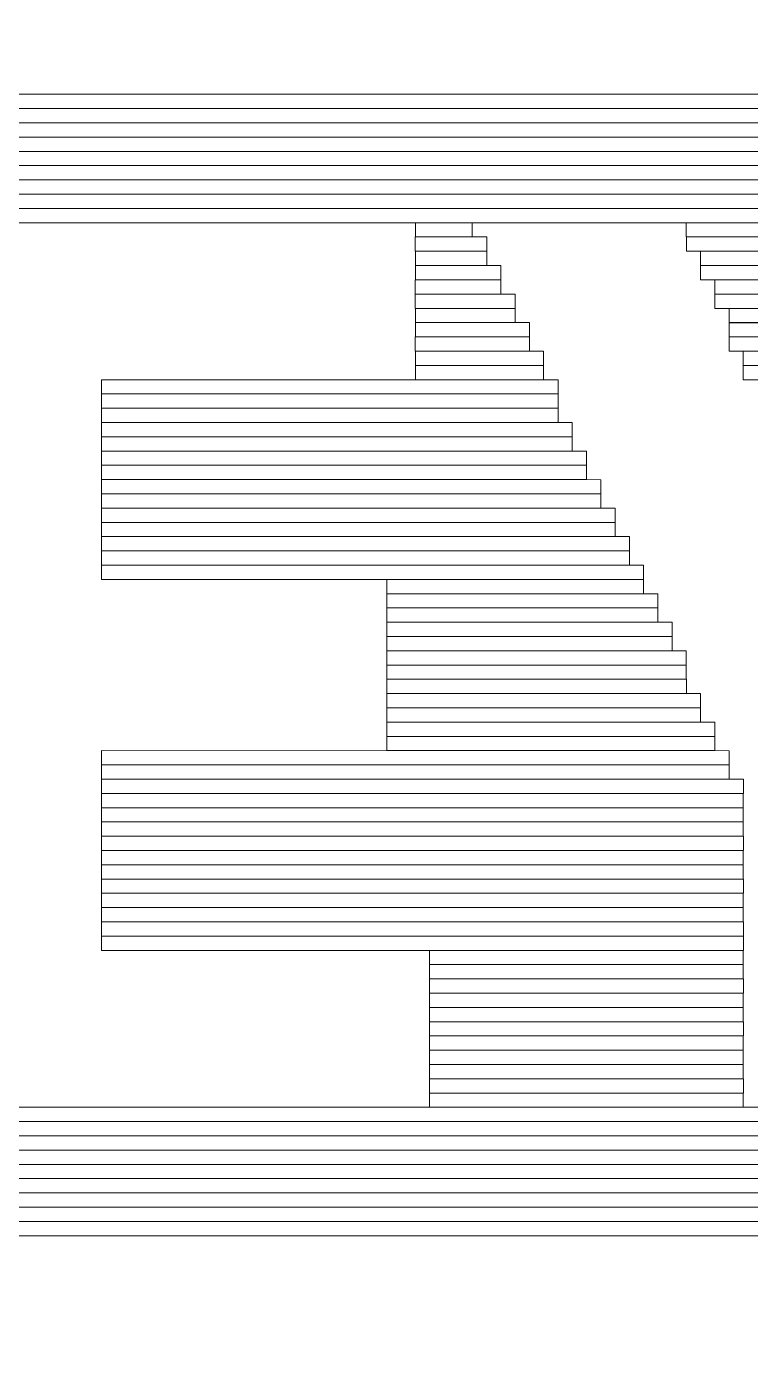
# Model space of a CAD drawing. Header units: millimetres. Extents: x -90 to 99, y -65 to 67.
# Drawn here: x 60.565 to 61.854, y 40.348 to 42.701 of the extents above; entities that cross this region are included whole.
import ezdxf

# ---------------------------------------------------------------- set-up
doc = ezdxf.new("R2010")
doc.units = ezdxf.units.MM
doc.header["$MEASUREMENT"] = 0
doc.layers.add('BG_OUTLINE', color=7, linetype='Continuous')
doc.layers.add('MA_PEN3', color=7, linetype='Continuous')

msp = doc.modelspace()

# ---------------------------------------------------------------- linework, layer by layer
at = {"layer": 'BG_OUTLINE', "color": 3, "lineweight": 9}
msp.add_open_spline([(-71.7269, -61.8795), (-71.7269, -61.8795), (-71.7343, 42.2681), (-71.7343, 42.2681), (-71.7343, 42.2681), (-71.7348, 43.0066), (-71.4419, 43.715), (-70.92, 44.2375), (-70.92, 44.2375), (-70.3982, 44.76), (-69.6866, 45.0538), (-68.9482, 45.0543), (-68.9482, 45.0543), (-68.9482, 45.0543), (75.2046, 45.0543), (75.2046, 45.0543), (75.2046, 45.0543), (76.8319, 45.0552), (78.1763, 43.7805), (78.2661, 42.1556), (78.2661, 42.1556), (78.2661, 42.1556), (78.2661, 31.2814), (78.2661, 31.2814), (78.2661, 31.2814), (78.2661, 31.2814), (72.2646, 31.2814), (72.2646, 31.2814), (72.2646, 31.2814), (72.2646, 31.2814), (72.2646, 26.9814), (72.2646, 26.9814), (72.2646, 26.9814), (72.2646, 26.9814), (78.2661, 26.9814), (78.2661, 26.9814), (78.2661, 26.9814), (78.2661, 26.9814), (78.2661, 18.6553), (78.2661, 18.6553), (78.2661, 18.6553), (78.2661, 18.6553), (72.2496, 18.6553), (72.2496, 18.6553), (72.2496, 18.6553), (72.2496, 18.6553), (72.2496, 14.3553), (72.2496, 14.3553), (72.2496, 14.3553), (72.2496, 14.3553), (78.2661, 14.3553), (78.2661, 14.3553), (78.2661, 14.3553), (78.2661, 14.3553), (78.2661, 9.255), (78.2661, 9.255), (78.2661, 9.255), (78.2661, 9.255), (72.2648, 9.255), (72.2648, 9.255), (72.2648, 9.255), (72.2648, 9.255), (72.2648, 4.955), (72.2648, 4.955), (72.2648, 4.955), (72.2648, 4.955), (78.2661, 4.955), (78.2661, 4.955), (78.2661, 4.955), (78.2661, 4.955), (78.2661, -3.3762), (78.2661, -3.3762), (78.2661, -3.3762), (78.2661, -3.3762), (72.2445, -3.3762), (72.2445, -3.3762), (72.2445, -3.3762), (72.2445, -3.3762), (72.2445, -7.6762), (72.2445, -7.6762), (72.2445, -7.6762), (72.2445, -7.6762), (78.2661, -7.6762), (78.2661, -7.6762), (78.2661, -7.6762), (78.2661, -7.6762), (78.2661, -12.7615), (78.2661, -12.7615), (78.2661, -12.7615), (78.2661, -12.7615), (72.2651, -12.7615), (72.2651, -12.7615), (72.2651, -12.7615), (72.2651, -12.7615), (72.2651, -17.0615), (72.2651, -17.0615), (72.2651, -17.0615), (72.2651, -17.0615), (78.2661, -17.0615), (78.2661, -17.0615), (78.2661, -17.0615), (78.2661, -17.0615), (78.2661, -25.4097), (78.2661, -25.4097), (78.2661, -25.4097), (78.2661, -25.4097), (72.2656, -25.4097), (72.2656, -25.4097), (72.2656, -25.4097), (72.2656, -25.4097), (72.2656, -29.7097), (72.2656, -29.7097), (72.2656, -29.7097), (72.2656, -29.7097), (78.2661, -29.7097), (78.2661, -29.7097), (78.2661, -29.7097), (78.2661, -29.7097), (78.2661, -34.793), (78.2661, -34.793), (78.2661, -34.793), (78.2661, -34.793), (72.2679, -34.793), (72.2679, -34.793), (72.2679, -34.793), (72.2679, -34.793), (72.2679, -39.0929), (72.2679, -39.0929), (72.2679, -39.0929), (72.2679, -39.0929), (78.2661, -39.0929), (78.2661, -39.0929), (78.2661, -39.0929), (78.2661, -39.0929), (78.2661, -47.4269), (78.2661, -47.4269), (78.2661, -47.4269), (78.2661, -47.4269), (72.2679, -47.4269), (72.2679, -47.4269), (72.2679, -47.4269), (72.2679, -47.4269), (72.2679, -51.7269), (72.2679, -51.7269), (72.2679, -51.7269), (72.2679, -51.7269), (78.2661, -51.7269), (78.2661, -51.7269), (78.2661, -51.7269), (78.2661, -51.7269), (78.2661, -51.8138), (78.2661, -51.8138), (78.2661, -51.8138), (78.2661, -51.8138), (78.2656, -61.8468), (78.2656, -61.8468), (78.2656, -61.8468), (78.2661, -62.6669), (77.9407, -63.4536), (77.3612, -64.0339), (77.3612, -64.0339), (76.7817, -64.6142), (75.9915, -64.9405), (75.1713, -64.941), (75.1713, -64.941), (75.1713, -64.941), (-68.6609, -64.9456), (-68.6609, -64.9456), (-68.6609, -64.9456), (-69.4735, -64.9461), (-70.2531, -64.6237), (-70.8281, -64.0495), (-70.8281, -64.0495), (-71.4031, -63.4752), (-71.7264, -62.6922), (-71.7269, -61.8795)], degree=3, knots=[0, 0, 0, 0, 0.022727, 0.022727, 0.022727, 0.022727, 0.045455, 0.045455, 0.045455, 0.045455, 0.068182, 0.068182, 0.068182, 0.068182, 0.090909, 0.090909, 0.090909, 0.090909, 0.113636, 0.113636, 0.113636, 0.113636, 0.136364, 0.136364, 0.136364, 0.136364, 0.159091, 0.159091, 0.159091, 0.159091, 0.181818, 0.181818, 0.181818, 0.181818, 0.204545, 0.204545, 0.204545, 0.204545, 0.227273, 0.227273, 0.227273, 0.227273, 0.25, 0.25, 0.25, 0.25, 0.272727, 0.272727, 0.272727, 0.272727, 0.295455, 0.295455, 0.295455, 0.295455, 0.318182, 0.318182, 0.318182, 0.318182, 0.340909, 0.340909, 0.340909, 0.340909, 0.363636, 0.363636, 0.363636, 0.363636, 0.386364, 0.386364, 0.386364, 0.386364, 0.409091, 0.409091, 0.409091, 0.409091, 0.431818, 0.431818, 0.431818, 0.431818, 0.454545, 0.454545, 0.454545, 0.454545, 0.477273, 0.477273, 0.477273, 0.477273, 0.5, 0.5, 0.5, 0.5, 0.522727, 0.522727, 0.522727, 0.522727, 0.545455, 0.545455, 0.545455, 0.545455, 0.568182, 0.568182, 0.568182, 0.568182, 0.590909, 0.590909, 0.590909, 0.590909, 0.613636, 0.613636, 0.613636, 0.613636, 0.636364, 0.636364, 0.636364, 0.636364, 0.659091, 0.659091, 0.659091, 0.659091, 0.681818, 0.681818, 0.681818, 0.681818, 0.704545, 0.704545, 0.704545, 0.704545, 0.727273, 0.727273, 0.727273, 0.727273, 0.75, 0.75, 0.75, 0.75, 0.772727, 0.772727, 0.772727, 0.772727, 0.795455, 0.795455, 0.795455, 0.795455, 0.818182, 0.818182, 0.818182, 0.818182, 0.840909, 0.840909, 0.840909, 0.840909, 0.863636, 0.863636, 0.863636, 0.863636, 0.886364, 0.886364, 0.886364, 0.886364, 0.909091, 0.909091, 0.909091, 0.909091, 0.931818, 0.931818, 0.931818, 0.931818, 0.954545, 0.954545, 0.954545, 0.954545, 0.977273, 0.977273, 0.977273, 0.977273, 1, 1, 1, 1], dxfattribs=at)
at = {"layer": 'MA_PEN3', "color": 5, "lineweight": 9}
for points in [[(58.6921, 42.5554), (58.6921, 42.5554), (58.6921, 42.5808), (58.6921, 42.5808), (58.6921, 42.5808), (58.6921, 42.5808), (64.1023, 42.5806), (64.1023, 42.5806), (64.1023, 42.5806), (64.1023, 42.5806), (64.1023, 42.5552), (64.1023, 42.5552), (64.1023, 42.5552), (64.1023, 42.5552), (58.6921, 42.5554), (58.6921, 42.5554)], [(58.6921, 42.5298), (58.6921, 42.5298), (58.6921, 42.5552), (58.6921, 42.5552), (58.6921, 42.5552), (58.6921, 42.5552), (64.1023, 42.5552), (64.1023, 42.5552), (64.1023, 42.5552), (64.1023, 42.5552), (64.1023, 42.5298), (64.1023, 42.5298), (64.1023, 42.5298), (64.1023, 42.5298), (58.6921, 42.5298), (58.6921, 42.5298)], [(58.6921, 42.5044), (58.6921, 42.5044), (58.6921, 42.5298), (58.6921, 42.5298), (58.6921, 42.5298), (58.6921, 42.5298), (64.1023, 42.53), (64.1023, 42.53), (64.1023, 42.53), (64.1023, 42.53), (64.1023, 42.5046), (64.1023, 42.5046), (64.1023, 42.5046), (64.1023, 42.5046), (58.6921, 42.5044), (58.6921, 42.5044)], [(58.6921, 42.4787), (58.6921, 42.4787), (58.6921, 42.5041), (58.6921, 42.5041), (58.6921, 42.5041), (58.6921, 42.5041), (64.1023, 42.5044), (64.1023, 42.5044), (64.1023, 42.5044), (64.1023, 42.5044), (64.1023, 42.479), (64.1023, 42.479), (64.1023, 42.479), (64.1023, 42.479), (58.6921, 42.4787), (58.6921, 42.4787)], [(58.6921, 42.4536), (58.6921, 42.4536), (58.6921, 42.479), (58.6921, 42.479), (58.6921, 42.479), (58.6921, 42.479), (64.1023, 42.479), (64.1023, 42.479), (64.1023, 42.479), (64.1023, 42.479), (64.1023, 42.4536), (64.1023, 42.4536), (64.1023, 42.4536), (64.1023, 42.4536), (58.6921, 42.4536), (58.6921, 42.4536)], [(58.6921, 42.4282), (58.6921, 42.4282), (58.6921, 42.4536), (58.6921, 42.4536), (58.6921, 42.4536), (58.6921, 42.4536), (64.102, 42.4536), (64.102, 42.4536), (64.102, 42.4536), (64.102, 42.4536), (64.102, 42.4282), (64.102, 42.4282), (64.102, 42.4282), (64.102, 42.4282), (58.6921, 42.4282), (58.6921, 42.4282)], [(58.6921, 42.4028), (58.6921, 42.4028), (58.6921, 42.4282), (58.6921, 42.4282), (58.6921, 42.4282), (58.6921, 42.4282), (64.1023, 42.4282), (64.1023, 42.4282), (64.1023, 42.4282), (64.1023, 42.4282), (64.1023, 42.4028), (64.1023, 42.4028), (64.1023, 42.4028), (64.1023, 42.4028), (58.6921, 42.4028), (58.6921, 42.4028)], [(58.6921, 42.3776), (58.6921, 42.3776), (58.6921, 42.403), (58.6921, 42.403), (58.6921, 42.403), (58.6921, 42.403), (64.1023, 42.4028), (64.1023, 42.4028), (64.1023, 42.4028), (64.1023, 42.4028), (64.1023, 42.3774), (64.1023, 42.3774), (64.1023, 42.3774), (64.1023, 42.3774), (58.6921, 42.3776), (58.6921, 42.3776)], [(58.6921, 42.352), (58.6921, 42.352), (58.6921, 42.3774), (58.6921, 42.3774), (58.6921, 42.3774), (58.6921, 42.3774), (63.2133, 42.3771), (63.2133, 42.3771), (63.2133, 42.3771), (63.2133, 42.3771), (63.2133, 42.3517), (63.2133, 42.3517), (63.2133, 42.3517), (63.2133, 42.3517), (58.6921, 42.352), (58.6921, 42.352)], [(61.2575, 42.3266), (61.2575, 42.3266), (61.2575, 42.352), (61.2575, 42.352), (61.2575, 42.352), (61.2575, 42.352), (61.3588, 42.352), (61.3588, 42.352), (61.3588, 42.352), (61.3588, 42.352), (61.3588, 42.3266), (61.3588, 42.3266), (61.3588, 42.3266), (61.3588, 42.3266), (61.2575, 42.3266), (61.2575, 42.3266)], [(61.7398, 42.3266), (61.7398, 42.3266), (61.7398, 42.352), (61.7398, 42.352), (61.7398, 42.352), (61.7398, 42.352), (62.324, 42.352), (62.324, 42.352), (62.324, 42.352), (62.324, 42.352), (62.324, 42.3266), (62.324, 42.3266), (62.324, 42.3266), (62.324, 42.3266), (61.7398, 42.3266), (61.7398, 42.3266)], [(61.2572, 42.3012), (61.2572, 42.3012), (61.2572, 42.3266), (61.2572, 42.3266), (61.2572, 42.3266), (61.2572, 42.3266), (61.3845, 42.3266), (61.3845, 42.3266), (61.3845, 42.3266), (61.3845, 42.3266), (61.3845, 42.3012), (61.3845, 42.3012), (61.3845, 42.3012), (61.3845, 42.3012), (61.2572, 42.3012), (61.2572, 42.3012)], [(61.7401, 42.3012), (61.7401, 42.3012), (61.7401, 42.3266), (61.7401, 42.3266), (61.7401, 42.3266), (61.7401, 42.3266), (62.324, 42.3266), (62.324, 42.3266), (62.324, 42.3266), (62.324, 42.3266), (62.324, 42.3012), (62.324, 42.3012), (62.324, 42.3012), (62.324, 42.3012), (61.7401, 42.3012), (61.7401, 42.3012)], [(61.2575, 42.2758), (61.2575, 42.2758), (61.2575, 42.3012), (61.2575, 42.3012), (61.2575, 42.3012), (61.2575, 42.3012), (61.3845, 42.3012), (61.3845, 42.3012), (61.3845, 42.3012), (61.3845, 42.3012), (61.3845, 42.2758), (61.3845, 42.2758), (61.3845, 42.2758), (61.3845, 42.2758), (61.2575, 42.2758), (61.2575, 42.2758)], [(61.7655, 42.2758), (61.7655, 42.2758), (61.7655, 42.3012), (61.7655, 42.3012), (61.7655, 42.3012), (61.7655, 42.3012), (62.2989, 42.3012), (62.2989, 42.3012), (62.2989, 42.3012), (62.2989, 42.3012), (62.2989, 42.2758), (62.2989, 42.2758), (62.2989, 42.2758), (62.2989, 42.2758), (61.7655, 42.2758), (61.7655, 42.2758)], [(61.2575, 42.2504), (61.2575, 42.2504), (61.2575, 42.2758), (61.2575, 42.2758), (61.2575, 42.2758), (61.2575, 42.2758), (61.4099, 42.2758), (61.4099, 42.2758), (61.4099, 42.2758), (61.4099, 42.2758), (61.4099, 42.2504), (61.4099, 42.2504), (61.4099, 42.2504), (61.4099, 42.2504), (61.2575, 42.2504), (61.2575, 42.2504)], [(61.7655, 42.2504), (61.7655, 42.2504), (61.7655, 42.2758), (61.7655, 42.2758), (61.7655, 42.2758), (61.7655, 42.2758), (62.2989, 42.2758), (62.2989, 42.2758), (62.2989, 42.2758), (62.2989, 42.2758), (62.2989, 42.2504), (62.2989, 42.2504), (62.2989, 42.2504), (62.2989, 42.2504), (61.7655, 42.2504), (61.7655, 42.2504)], [(61.2572, 42.225), (61.2572, 42.225), (61.2572, 42.2504), (61.2572, 42.2504), (61.2572, 42.2504), (61.2572, 42.2504), (61.4099, 42.2504), (61.4099, 42.2504), (61.4099, 42.2504), (61.4099, 42.2504), (61.4099, 42.225), (61.4099, 42.225), (61.4099, 42.225), (61.4099, 42.225), (61.2572, 42.225), (61.2572, 42.225)], [(61.7906, 42.225), (61.7906, 42.225), (61.7906, 42.2504), (61.7906, 42.2504), (61.7906, 42.2504), (61.7906, 42.2504), (62.2735, 42.2504), (62.2735, 42.2504), (62.2735, 42.2504), (62.2735, 42.2504), (62.2735, 42.225), (62.2735, 42.225), (62.2735, 42.225), (62.2735, 42.225), (61.7906, 42.225), (61.7906, 42.225)], [(61.2572, 42.1996), (61.2572, 42.1996), (61.2572, 42.225), (61.2572, 42.225), (61.2572, 42.225), (61.2572, 42.225), (61.435, 42.225), (61.435, 42.225), (61.435, 42.225), (61.435, 42.225), (61.435, 42.1996), (61.435, 42.1996), (61.435, 42.1996), (61.435, 42.1996), (61.2572, 42.1996), (61.2572, 42.1996)], [(61.7906, 42.1996), (61.7906, 42.1996), (61.7906, 42.225), (61.7906, 42.225), (61.7906, 42.225), (61.7906, 42.225), (62.2735, 42.225), (62.2735, 42.225), (62.2735, 42.225), (62.2735, 42.225), (62.2735, 42.1996), (62.2735, 42.1996), (62.2735, 42.1996), (62.2735, 42.1996), (61.7906, 42.1996), (61.7906, 42.1996)], [(61.2575, 42.1742), (61.2575, 42.1742), (61.2575, 42.1996), (61.2575, 42.1996), (61.2575, 42.1996), (61.2575, 42.1996), (61.4353, 42.1996), (61.4353, 42.1996), (61.4353, 42.1996), (61.4353, 42.1996), (61.4353, 42.1742), (61.4353, 42.1742), (61.4353, 42.1742), (61.4353, 42.1742), (61.2575, 42.1742), (61.2575, 42.1742)], [(61.8163, 42.1739), (61.8163, 42.1739), (61.8163, 42.1993), (61.8163, 42.1993), (61.8163, 42.1993), (61.8163, 42.1993), (62.2481, 42.1993), (62.2481, 42.1993), (62.2481, 42.1993), (62.2481, 42.1993), (62.2481, 42.1739), (62.2481, 42.1739), (62.2481, 42.1739), (62.2481, 42.1739), (61.8163, 42.1739), (61.8163, 42.1739)], [(61.2575, 42.1488), (61.2575, 42.1488), (61.2575, 42.1742), (61.2575, 42.1742), (61.2575, 42.1742), (61.2575, 42.1742), (61.4607, 42.1742), (61.4607, 42.1742), (61.4607, 42.1742), (61.4607, 42.1742), (61.4607, 42.1488), (61.4607, 42.1488), (61.4607, 42.1488), (61.4607, 42.1488), (61.2575, 42.1488), (61.2575, 42.1488)], [(61.8163, 42.1488), (61.8163, 42.1488), (61.8163, 42.1742), (61.8163, 42.1742), (61.8163, 42.1742), (61.8163, 42.1742), (62.2481, 42.1742), (62.2481, 42.1742), (62.2481, 42.1742), (62.2481, 42.1742), (62.2481, 42.1488), (62.2481, 42.1488), (62.2481, 42.1488), (62.2481, 42.1488), (61.8163, 42.1488), (61.8163, 42.1488)], [(61.2572, 42.1234), (61.2572, 42.1234), (61.2572, 42.1488), (61.2572, 42.1488), (61.2572, 42.1488), (61.2572, 42.1488), (61.4607, 42.1488), (61.4607, 42.1488), (61.4607, 42.1488), (61.4607, 42.1488), (61.4607, 42.1234), (61.4607, 42.1234), (61.4607, 42.1234), (61.4607, 42.1234), (61.2572, 42.1234), (61.2572, 42.1234)], [(61.8163, 42.1234), (61.8163, 42.1234), (61.8163, 42.1488), (61.8163, 42.1488), (61.8163, 42.1488), (61.8163, 42.1488), (62.2481, 42.1488), (62.2481, 42.1488), (62.2481, 42.1488), (62.2481, 42.1488), (62.2481, 42.1234), (62.2481, 42.1234), (62.2481, 42.1234), (62.2481, 42.1234), (61.8163, 42.1234), (61.8163, 42.1234)], [(61.2575, 42.098), (61.2575, 42.098), (61.2575, 42.1234), (61.2575, 42.1234), (61.2575, 42.1234), (61.2575, 42.1234), (61.4858, 42.1234), (61.4858, 42.1234), (61.4858, 42.1234), (61.4858, 42.1234), (61.4858, 42.098), (61.4858, 42.098), (61.4858, 42.098), (61.4858, 42.098), (61.2575, 42.098), (61.2575, 42.098)], [(61.8414, 42.098), (61.8414, 42.098), (61.8414, 42.1234), (61.8414, 42.1234), (61.8414, 42.1234), (61.8414, 42.1234), (62.2227, 42.1234), (62.2227, 42.1234), (62.2227, 42.1234), (62.2227, 42.1234), (62.2227, 42.098), (62.2227, 42.098), (62.2227, 42.098), (62.2227, 42.098), (61.8414, 42.098), (61.8414, 42.098)], [(61.2575, 42.0726), (61.2575, 42.0726), (61.2575, 42.098), (61.2575, 42.098), (61.2575, 42.098), (61.2575, 42.098), (61.4858, 42.098), (61.4858, 42.098), (61.4858, 42.098), (61.4858, 42.098), (61.4858, 42.0726), (61.4858, 42.0726), (61.4858, 42.0726), (61.4858, 42.0726), (61.2575, 42.0726), (61.2575, 42.0726)], [(61.8414, 42.0726), (61.8414, 42.0726), (61.8414, 42.098), (61.8414, 42.098), (61.8414, 42.098), (61.8414, 42.098), (62.2227, 42.098), (62.2227, 42.098), (62.2227, 42.098), (62.2227, 42.098), (62.2227, 42.0726), (62.2227, 42.0726), (62.2227, 42.0726), (62.2227, 42.0726), (61.8414, 42.0726), (61.8414, 42.0726)], [(60.6987, 42.0472), (60.6987, 42.0472), (60.6987, 42.0726), (60.6987, 42.0726), (60.6987, 42.0726), (60.6987, 42.0726), (61.5115, 42.0726), (61.5115, 42.0726), (61.5115, 42.0726), (61.5115, 42.0726), (61.5115, 42.0472), (61.5115, 42.0472), (61.5115, 42.0472), (61.5115, 42.0472), (60.6987, 42.0472), (60.6987, 42.0472)], [(60.6987, 42.0218), (60.6987, 42.0218), (60.6987, 42.0472), (60.6987, 42.0472), (60.6987, 42.0472), (60.6987, 42.0472), (61.5115, 42.0474), (61.5115, 42.0474), (61.5115, 42.0474), (61.5115, 42.0474), (61.5115, 42.022), (61.5115, 42.022), (61.5115, 42.022), (61.5115, 42.022), (60.6987, 42.0218), (60.6987, 42.0218)], [(60.6984, 41.9964), (60.6984, 41.9964), (60.6984, 42.0218), (60.6984, 42.0218), (60.6984, 42.0218), (60.6984, 42.0218), (61.5115, 42.0218), (61.5115, 42.0218), (61.5115, 42.0218), (61.5115, 42.0218), (61.5115, 41.9964), (61.5115, 41.9964), (61.5115, 41.9964), (61.5115, 41.9964), (60.6984, 41.9964), (60.6984, 41.9964)], [(60.6984, 41.971), (60.6984, 41.971), (60.6984, 41.9964), (60.6984, 41.9964), (60.6984, 41.9964), (60.6984, 41.9964), (61.5366, 41.9964), (61.5366, 41.9964), (61.5366, 41.9964), (61.5366, 41.9964), (61.5366, 41.971), (61.5366, 41.971), (61.5366, 41.971), (61.5366, 41.971), (60.6984, 41.971), (60.6984, 41.971)], [(60.6987, 41.9456), (60.6987, 41.9456), (60.6987, 41.971), (60.6987, 41.971), (60.6987, 41.971), (60.6987, 41.971), (61.5366, 41.971), (61.5366, 41.971), (61.5366, 41.971), (61.5366, 41.971), (61.5366, 41.9456), (61.5366, 41.9456), (61.5366, 41.9456), (61.5366, 41.9456), (60.6987, 41.9456), (60.6987, 41.9456)], [(60.6984, 41.9202), (60.6984, 41.9202), (60.6984, 41.9456), (60.6984, 41.9456), (60.6984, 41.9456), (60.6984, 41.9456), (61.5623, 41.9456), (61.5623, 41.9456), (61.5623, 41.9456), (61.5623, 41.9456), (61.5623, 41.9202), (61.5623, 41.9202), (61.5623, 41.9202), (61.5623, 41.9202), (60.6984, 41.9202), (60.6984, 41.9202)], [(60.6984, 41.8948), (60.6984, 41.8948), (60.6984, 41.9202), (60.6984, 41.9202), (60.6984, 41.9202), (60.6984, 41.9202), (61.562, 41.9202), (61.562, 41.9202), (61.562, 41.9202), (61.562, 41.9202), (61.562, 41.8948), (61.562, 41.8948), (61.562, 41.8948), (61.562, 41.8948), (60.6984, 41.8948), (60.6984, 41.8948)], [(60.6987, 41.8694), (60.6987, 41.8694), (60.6987, 41.8948), (60.6987, 41.8948), (60.6987, 41.8948), (60.6987, 41.8948), (61.5877, 41.8945), (61.5877, 41.8945), (61.5877, 41.8945), (61.5877, 41.8945), (61.5877, 41.8691), (61.5877, 41.8691), (61.5877, 41.8691), (61.5877, 41.8691), (60.6987, 41.8694), (60.6987, 41.8694)], [(60.6987, 41.844), (60.6987, 41.844), (60.6987, 41.8694), (60.6987, 41.8694), (60.6987, 41.8694), (60.6987, 41.8694), (61.5877, 41.8694), (61.5877, 41.8694), (61.5877, 41.8694), (61.5877, 41.8694), (61.5877, 41.844), (61.5877, 41.844), (61.5877, 41.844), (61.5877, 41.844), (60.6987, 41.844), (60.6987, 41.844)], [(60.6984, 41.8186), (60.6984, 41.8186), (60.6984, 41.844), (60.6984, 41.844), (60.6984, 41.844), (60.6984, 41.844), (61.6131, 41.844), (61.6131, 41.844), (61.6131, 41.844), (61.6131, 41.844), (61.6131, 41.8186), (61.6131, 41.8186), (61.6131, 41.8186), (61.6131, 41.8186), (60.6984, 41.8186), (60.6984, 41.8186)], [(60.6984, 41.7932), (60.6984, 41.7932), (60.6984, 41.8186), (60.6984, 41.8186), (60.6984, 41.8186), (60.6984, 41.8186), (61.6131, 41.8186), (61.6131, 41.8186), (61.6131, 41.8186), (61.6131, 41.8186), (61.6131, 41.7932), (61.6131, 41.7932), (61.6131, 41.7932), (61.6131, 41.7932), (60.6984, 41.7932), (60.6984, 41.7932)], [(60.6987, 41.7678), (60.6987, 41.7678), (60.6987, 41.7932), (60.6987, 41.7932), (60.6987, 41.7932), (60.6987, 41.7932), (61.6385, 41.7932), (61.6385, 41.7932), (61.6385, 41.7932), (61.6385, 41.7932), (61.6385, 41.7678), (61.6385, 41.7678), (61.6385, 41.7678), (61.6385, 41.7678), (60.6987, 41.7678), (60.6987, 41.7678)], [(60.6984, 41.7424), (60.6984, 41.7424), (60.6984, 41.7678), (60.6984, 41.7678), (60.6984, 41.7678), (60.6984, 41.7678), (61.6385, 41.7678), (61.6385, 41.7678), (61.6385, 41.7678), (61.6385, 41.7678), (61.6385, 41.7424), (61.6385, 41.7424), (61.6385, 41.7424), (61.6385, 41.7424), (60.6984, 41.7424), (60.6984, 41.7424)], [(60.6984, 41.717), (60.6984, 41.717), (60.6984, 41.7424), (60.6984, 41.7424), (60.6984, 41.7424), (60.6984, 41.7424), (61.6636, 41.7424), (61.6636, 41.7424), (61.6636, 41.7424), (61.6636, 41.7424), (61.6636, 41.717), (61.6636, 41.717), (61.6636, 41.717), (61.6636, 41.717), (60.6984, 41.717), (60.6984, 41.717)], [(61.2067, 41.6916), (61.2067, 41.6916), (61.2067, 41.717), (61.2067, 41.717), (61.2067, 41.717), (61.2067, 41.717), (61.6639, 41.717), (61.6639, 41.717), (61.6639, 41.717), (61.6639, 41.717), (61.6639, 41.6916), (61.6639, 41.6916), (61.6639, 41.6916), (61.6639, 41.6916), (61.2067, 41.6916), (61.2067, 41.6916)], [(61.2067, 41.6662), (61.2067, 41.6662), (61.2067, 41.6916), (61.2067, 41.6916), (61.2067, 41.6916), (61.2067, 41.6916), (61.6893, 41.6916), (61.6893, 41.6916), (61.6893, 41.6916), (61.6893, 41.6916), (61.6893, 41.6662), (61.6893, 41.6662), (61.6893, 41.6662), (61.6893, 41.6662), (61.2067, 41.6662), (61.2067, 41.6662)], [(61.2064, 41.6408), (61.2064, 41.6408), (61.2064, 41.6662), (61.2064, 41.6662), (61.2064, 41.6662), (61.2064, 41.6662), (61.6893, 41.6662), (61.6893, 41.6662), (61.6893, 41.6662), (61.6893, 41.6662), (61.6893, 41.6408), (61.6893, 41.6408), (61.6893, 41.6408), (61.6893, 41.6408), (61.2064, 41.6408), (61.2064, 41.6408)], [(61.2067, 41.6154), (61.2067, 41.6154), (61.2067, 41.6408), (61.2067, 41.6408), (61.2067, 41.6408), (61.2067, 41.6408), (61.7147, 41.6408), (61.7147, 41.6408), (61.7147, 41.6408), (61.7147, 41.6408), (61.7147, 41.6154), (61.7147, 41.6154), (61.7147, 41.6154), (61.7147, 41.6154), (61.2067, 41.6154), (61.2067, 41.6154)], [(61.2067, 41.59), (61.2067, 41.59), (61.2067, 41.6154), (61.2067, 41.6154), (61.2067, 41.6154), (61.2067, 41.6154), (61.7147, 41.6154), (61.7147, 41.6154), (61.7147, 41.6154), (61.7147, 41.6154), (61.7147, 41.59), (61.7147, 41.59), (61.7147, 41.59), (61.7147, 41.59), (61.2067, 41.59), (61.2067, 41.59)], [(61.2067, 41.5646), (61.2067, 41.5646), (61.2067, 41.59), (61.2067, 41.59), (61.2067, 41.59), (61.2067, 41.59), (61.7398, 41.59), (61.7398, 41.59), (61.7398, 41.59), (61.7398, 41.59), (61.7398, 41.5646), (61.7398, 41.5646), (61.7398, 41.5646), (61.7398, 41.5646), (61.2067, 41.5646), (61.2067, 41.5646)], [(61.2067, 41.5394), (61.2067, 41.5394), (61.2067, 41.5648), (61.2067, 41.5648), (61.2067, 41.5648), (61.2067, 41.5648), (61.7398, 41.5646), (61.7398, 41.5646), (61.7398, 41.5646), (61.7398, 41.5646), (61.7398, 41.5392), (61.7398, 41.5392), (61.7398, 41.5392), (61.7398, 41.5392), (61.2067, 41.5394), (61.2067, 41.5394)], [(61.2067, 41.5138), (61.2067, 41.5138), (61.2067, 41.5392), (61.2067, 41.5392), (61.2067, 41.5392), (61.2067, 41.5392), (61.7401, 41.5392), (61.7401, 41.5392), (61.7401, 41.5392), (61.7401, 41.5392), (61.7401, 41.5138), (61.7401, 41.5138), (61.7401, 41.5138), (61.7401, 41.5138), (61.2067, 41.5138), (61.2067, 41.5138)], [(61.2067, 41.4884), (61.2067, 41.4884), (61.2067, 41.5138), (61.2067, 41.5138), (61.2067, 41.5138), (61.2067, 41.5138), (61.7655, 41.5138), (61.7655, 41.5138), (61.7655, 41.5138), (61.7655, 41.5138), (61.7655, 41.4884), (61.7655, 41.4884), (61.7655, 41.4884), (61.7655, 41.4884), (61.2067, 41.4884), (61.2067, 41.4884)], [(61.2064, 41.463), (61.2064, 41.463), (61.2064, 41.4884), (61.2064, 41.4884), (61.2064, 41.4884), (61.2064, 41.4884), (61.7655, 41.4884), (61.7655, 41.4884), (61.7655, 41.4884), (61.7655, 41.4884), (61.7655, 41.463), (61.7655, 41.463), (61.7655, 41.463), (61.7655, 41.463), (61.2064, 41.463), (61.2064, 41.463)], [(61.2067, 41.4376), (61.2067, 41.4376), (61.2067, 41.463), (61.2067, 41.463), (61.2067, 41.463), (61.2067, 41.463), (61.7906, 41.463), (61.7906, 41.463), (61.7906, 41.463), (61.7906, 41.463), (61.7906, 41.4376), (61.7906, 41.4376), (61.7906, 41.4376), (61.7906, 41.4376), (61.2067, 41.4376), (61.2067, 41.4376)], [(61.2067, 41.4122), (61.2067, 41.4122), (61.2067, 41.4376), (61.2067, 41.4376), (61.2067, 41.4376), (61.2067, 41.4376), (61.7906, 41.4376), (61.7906, 41.4376), (61.7906, 41.4376), (61.7906, 41.4376), (61.7906, 41.4122), (61.7906, 41.4122), (61.7906, 41.4122), (61.7906, 41.4122), (61.2067, 41.4122), (61.2067, 41.4122)], [(60.6984, 41.3868), (60.6984, 41.3868), (60.6984, 41.4122), (60.6984, 41.4122), (60.6984, 41.4122), (60.6984, 41.4122), (61.8163, 41.4119), (61.8163, 41.4119), (61.8163, 41.4119), (61.8163, 41.4119), (61.8163, 41.3865), (61.8163, 41.3865), (61.8163, 41.3865), (61.8163, 41.3865), (60.6984, 41.3868), (60.6984, 41.3868)], [(60.6984, 41.3614), (60.6984, 41.3614), (60.6984, 41.3868), (60.6984, 41.3868), (60.6984, 41.3868), (60.6984, 41.3868), (61.8163, 41.387), (61.8163, 41.387), (61.8163, 41.387), (61.8163, 41.387), (61.8163, 41.3616), (61.8163, 41.3616), (61.8163, 41.3616), (61.8163, 41.3616), (60.6984, 41.3614), (60.6984, 41.3614)], [(60.6987, 41.336), (60.6987, 41.336), (60.6987, 41.3614), (60.6987, 41.3614), (60.6987, 41.3614), (60.6987, 41.3614), (61.8417, 41.3614), (61.8417, 41.3614), (61.8417, 41.3614), (61.8417, 41.3614), (61.8417, 41.336), (61.8417, 41.336), (61.8417, 41.336), (61.8417, 41.336), (60.6987, 41.336), (60.6987, 41.336)], [(60.6984, 41.3106), (60.6984, 41.3106), (60.6984, 41.336), (60.6984, 41.336), (60.6984, 41.336), (60.6984, 41.336), (61.8414, 41.336), (61.8414, 41.336), (61.8414, 41.336), (61.8414, 41.336), (61.8414, 41.3106), (61.8414, 41.3106), (61.8414, 41.3106), (61.8414, 41.3106), (60.6984, 41.3106), (60.6984, 41.3106)], [(60.6984, 41.2852), (60.6984, 41.2852), (60.6984, 41.3106), (60.6984, 41.3106), (60.6984, 41.3106), (60.6984, 41.3106), (61.8414, 41.3106), (61.8414, 41.3106), (61.8414, 41.3106), (61.8414, 41.3106), (61.8414, 41.2852), (61.8414, 41.2852), (61.8414, 41.2852), (61.8414, 41.2852), (60.6984, 41.2852), (60.6984, 41.2852)], [(60.6987, 41.2598), (60.6987, 41.2598), (60.6987, 41.2852), (60.6987, 41.2852), (60.6987, 41.2852), (60.6987, 41.2852), (61.8414, 41.2852), (61.8414, 41.2852), (61.8414, 41.2852), (61.8414, 41.2852), (61.8414, 41.2598), (61.8414, 41.2598), (61.8414, 41.2598), (61.8414, 41.2598), (60.6987, 41.2598), (60.6987, 41.2598)], [(60.6987, 41.2344), (60.6987, 41.2344), (60.6987, 41.2598), (60.6987, 41.2598), (60.6987, 41.2598), (60.6987, 41.2598), (61.8417, 41.2598), (61.8417, 41.2598), (61.8417, 41.2598), (61.8417, 41.2598), (61.8417, 41.2344), (61.8417, 41.2344), (61.8417, 41.2344), (61.8417, 41.2344), (60.6987, 41.2344), (60.6987, 41.2344)], [(60.6984, 41.209), (60.6984, 41.209), (60.6984, 41.2344), (60.6984, 41.2344), (60.6984, 41.2344), (60.6984, 41.2344), (61.8414, 41.2344), (61.8414, 41.2344), (61.8414, 41.2344), (61.8414, 41.2344), (61.8414, 41.209), (61.8414, 41.209), (61.8414, 41.209), (61.8414, 41.209), (60.6984, 41.209), (60.6984, 41.209)], [(60.6984, 41.1836), (60.6984, 41.1836), (60.6984, 41.209), (60.6984, 41.209), (60.6984, 41.209), (60.6984, 41.209), (61.8414, 41.209), (61.8414, 41.209), (61.8414, 41.209), (61.8414, 41.209), (61.8414, 41.1836), (61.8414, 41.1836), (61.8414, 41.1836), (61.8414, 41.1836), (60.6984, 41.1836), (60.6984, 41.1836)], [(60.6987, 41.1582), (60.6987, 41.1582), (60.6987, 41.1836), (60.6987, 41.1836), (60.6987, 41.1836), (60.6987, 41.1836), (61.8417, 41.1836), (61.8417, 41.1836), (61.8417, 41.1836), (61.8417, 41.1836), (61.8417, 41.1582), (61.8417, 41.1582), (61.8417, 41.1582), (61.8417, 41.1582), (60.6987, 41.1582), (60.6987, 41.1582)], [(60.6984, 41.1328), (60.6984, 41.1328), (60.6984, 41.1582), (60.6984, 41.1582), (60.6984, 41.1582), (60.6984, 41.1582), (61.8414, 41.1582), (61.8414, 41.1582), (61.8414, 41.1582), (61.8414, 41.1582), (61.8414, 41.1328), (61.8414, 41.1328), (61.8414, 41.1328), (61.8414, 41.1328), (60.6984, 41.1328), (60.6984, 41.1328)], [(60.6984, 41.1074), (60.6984, 41.1074), (60.6984, 41.1328), (60.6984, 41.1328), (60.6984, 41.1328), (60.6984, 41.1328), (61.8414, 41.1328), (61.8414, 41.1328), (61.8414, 41.1328), (61.8414, 41.1328), (61.8414, 41.1074), (61.8414, 41.1074), (61.8414, 41.1074), (61.8414, 41.1074), (60.6984, 41.1074), (60.6984, 41.1074)], [(60.6987, 41.082), (60.6987, 41.082), (60.6987, 41.1074), (60.6987, 41.1074), (60.6987, 41.1074), (60.6987, 41.1074), (61.8417, 41.1074), (61.8417, 41.1074), (61.8417, 41.1074), (61.8417, 41.1074), (61.8417, 41.082), (61.8417, 41.082), (61.8417, 41.082), (61.8417, 41.082), (60.6987, 41.082), (60.6987, 41.082)], [(60.6987, 41.0566), (60.6987, 41.0566), (60.6987, 41.082), (60.6987, 41.082), (60.6987, 41.082), (60.6987, 41.082), (61.8417, 41.082), (61.8417, 41.082), (61.8417, 41.082), (61.8417, 41.082), (61.8417, 41.0566), (61.8417, 41.0566), (61.8417, 41.0566), (61.8417, 41.0566), (60.6987, 41.0566), (60.6987, 41.0566)], [(61.2829, 41.0309), (61.2829, 41.0309), (61.2829, 41.0563), (61.2829, 41.0563), (61.2829, 41.0563), (61.2829, 41.0563), (61.8414, 41.0566), (61.8414, 41.0566), (61.8414, 41.0566), (61.8414, 41.0566), (61.8414, 41.0312), (61.8414, 41.0312), (61.8414, 41.0312), (61.8414, 41.0312), (61.2829, 41.0309), (61.2829, 41.0309)], [(61.2829, 41.0058), (61.2829, 41.0058), (61.2829, 41.0312), (61.2829, 41.0312), (61.2829, 41.0312), (61.2829, 41.0312), (61.8414, 41.0312), (61.8414, 41.0312), (61.8414, 41.0312), (61.8414, 41.0312), (61.8414, 41.0058), (61.8414, 41.0058), (61.8414, 41.0058), (61.8414, 41.0058), (61.2829, 41.0058), (61.2829, 41.0058)], [(61.2829, 40.9804), (61.2829, 40.9804), (61.2829, 41.0058), (61.2829, 41.0058), (61.2829, 41.0058), (61.2829, 41.0058), (61.8417, 41.0058), (61.8417, 41.0058), (61.8417, 41.0058), (61.8417, 41.0058), (61.8417, 40.9804), (61.8417, 40.9804), (61.8417, 40.9804), (61.8417, 40.9804), (61.2829, 40.9804), (61.2829, 40.9804)], [(61.2829, 40.955), (61.2829, 40.955), (61.2829, 40.9804), (61.2829, 40.9804), (61.2829, 40.9804), (61.2829, 40.9804), (61.8414, 40.9804), (61.8414, 40.9804), (61.8414, 40.9804), (61.8414, 40.9804), (61.8414, 40.955), (61.8414, 40.955), (61.8414, 40.955), (61.8414, 40.955), (61.2829, 40.955), (61.2829, 40.955)], [(61.2829, 40.9298), (61.2829, 40.9298), (61.2829, 40.9552), (61.2829, 40.9552), (61.2829, 40.9552), (61.2829, 40.9552), (61.8414, 40.955), (61.8414, 40.955), (61.8414, 40.955), (61.8414, 40.955), (61.8414, 40.9296), (61.8414, 40.9296), (61.8414, 40.9296), (61.8414, 40.9296), (61.2829, 40.9298), (61.2829, 40.9298)], [(61.2829, 40.9042), (61.2829, 40.9042), (61.2829, 40.9296), (61.2829, 40.9296), (61.2829, 40.9296), (61.2829, 40.9296), (61.8417, 40.9296), (61.8417, 40.9296), (61.8417, 40.9296), (61.8417, 40.9296), (61.8417, 40.9042), (61.8417, 40.9042), (61.8417, 40.9042), (61.8417, 40.9042), (61.2829, 40.9042), (61.2829, 40.9042)], [(61.2829, 40.8788), (61.2829, 40.8788), (61.2829, 40.9042), (61.2829, 40.9042), (61.2829, 40.9042), (61.2829, 40.9042), (61.8414, 40.9044), (61.8414, 40.9044), (61.8414, 40.9044), (61.8414, 40.9044), (61.8414, 40.879), (61.8414, 40.879), (61.8414, 40.879), (61.8414, 40.879), (61.2829, 40.8788), (61.2829, 40.8788)], [(61.2829, 40.8531), (61.2829, 40.8531), (61.2829, 40.8785), (61.2829, 40.8785), (61.2829, 40.8785), (61.2829, 40.8785), (61.8414, 40.8788), (61.8414, 40.8788), (61.8414, 40.8788), (61.8414, 40.8788), (61.8414, 40.8534), (61.8414, 40.8534), (61.8414, 40.8534), (61.8414, 40.8534), (61.2829, 40.8531), (61.2829, 40.8531)], [(61.2829, 40.828), (61.2829, 40.828), (61.2829, 40.8534), (61.2829, 40.8534), (61.2829, 40.8534), (61.2829, 40.8534), (61.8414, 40.8534), (61.8414, 40.8534), (61.8414, 40.8534), (61.8414, 40.8534), (61.8414, 40.828), (61.8414, 40.828), (61.8414, 40.828), (61.8414, 40.828), (61.2829, 40.828), (61.2829, 40.828)], [(61.2829, 40.8026), (61.2829, 40.8026), (61.2829, 40.828), (61.2829, 40.828), (61.2829, 40.828), (61.2829, 40.828), (61.8417, 40.828), (61.8417, 40.828), (61.8417, 40.828), (61.8417, 40.828), (61.8417, 40.8026), (61.8417, 40.8026), (61.8417, 40.8026), (61.8417, 40.8026), (61.2829, 40.8026), (61.2829, 40.8026)], [(61.2829, 40.7772), (61.2829, 40.7772), (61.2829, 40.8026), (61.2829, 40.8026), (61.2829, 40.8026), (61.2829, 40.8026), (61.8414, 40.8026), (61.8414, 40.8026), (61.8414, 40.8026), (61.8414, 40.8026), (61.8414, 40.7772), (61.8414, 40.7772), (61.8414, 40.7772), (61.8414, 40.7772), (61.2829, 40.7772), (61.2829, 40.7772)], [(58.6921, 40.7518), (58.6921, 40.7518), (58.6921, 40.7772), (58.6921, 40.7772), (58.6921, 40.7772), (58.6921, 40.7772), (64.1023, 40.7774), (64.1023, 40.7774), (64.1023, 40.7774), (64.1023, 40.7774), (64.1023, 40.752), (64.1023, 40.752), (64.1023, 40.752), (64.1023, 40.752), (58.6921, 40.7518), (58.6921, 40.7518)], [(58.6921, 40.7261), (58.6921, 40.7261), (58.6921, 40.7515), (58.6921, 40.7515), (58.6921, 40.7515), (58.6921, 40.7515), (64.1023, 40.7518), (64.1023, 40.7518), (64.1023, 40.7518), (64.1023, 40.7518), (64.1023, 40.7264), (64.1023, 40.7264), (64.1023, 40.7264), (64.1023, 40.7264), (58.6921, 40.7261), (58.6921, 40.7261)], [(58.6921, 40.701), (58.6921, 40.701), (58.6921, 40.7264), (58.6921, 40.7264), (58.6921, 40.7264), (58.6921, 40.7264), (64.1023, 40.7264), (64.1023, 40.7264), (64.1023, 40.7264), (64.1023, 40.7264), (64.1023, 40.701), (64.1023, 40.701), (64.1023, 40.701), (64.1023, 40.701), (58.6921, 40.701), (58.6921, 40.701)], [(58.6921, 40.6756), (58.6921, 40.6756), (58.6921, 40.701), (58.6921, 40.701), (58.6921, 40.701), (58.6921, 40.701), (64.102, 40.701), (64.102, 40.701), (64.102, 40.701), (64.102, 40.701), (64.102, 40.6756), (64.102, 40.6756), (64.102, 40.6756), (64.102, 40.6756), (58.6921, 40.6756), (58.6921, 40.6756)], [(58.6921, 40.6502), (58.6921, 40.6502), (58.6921, 40.6756), (58.6921, 40.6756), (58.6921, 40.6756), (58.6921, 40.6756), (64.1023, 40.6756), (64.1023, 40.6756), (64.1023, 40.6756), (64.1023, 40.6756), (64.1023, 40.6502), (64.1023, 40.6502), (64.1023, 40.6502), (64.1023, 40.6502), (58.6921, 40.6502), (58.6921, 40.6502)], [(58.6921, 40.625), (58.6921, 40.625), (58.6921, 40.6504), (58.6921, 40.6504), (58.6921, 40.6504), (58.6921, 40.6504), (64.1023, 40.6502), (64.1023, 40.6502), (64.1023, 40.6502), (64.1023, 40.6502), (64.1023, 40.6248), (64.1023, 40.6248), (64.1023, 40.6248), (64.1023, 40.6248), (58.6921, 40.625), (58.6921, 40.625)], [(58.6921, 40.5994), (58.6921, 40.5994), (58.6921, 40.6248), (58.6921, 40.6248), (58.6921, 40.6248), (58.6921, 40.6248), (64.1023, 40.6248), (64.1023, 40.6248), (64.1023, 40.6248), (64.1023, 40.6248), (64.1023, 40.5994), (64.1023, 40.5994), (64.1023, 40.5994), (64.1023, 40.5994), (58.6921, 40.5994), (58.6921, 40.5994)], [(58.6921, 40.574), (58.6921, 40.574), (58.6921, 40.5994), (58.6921, 40.5994), (58.6921, 40.5994), (58.6921, 40.5994), (64.1023, 40.5996), (64.1023, 40.5996), (64.1023, 40.5996), (64.1023, 40.5996), (64.1023, 40.5742), (64.1023, 40.5742), (64.1023, 40.5742), (64.1023, 40.5742), (58.6921, 40.574), (58.6921, 40.574)], [(58.6921, 40.5483), (58.6921, 40.5483), (58.6921, 40.5737), (58.6921, 40.5737), (58.6921, 40.5737), (58.6921, 40.5737), (64.1023, 40.574), (64.1023, 40.574), (64.1023, 40.574), (64.1023, 40.574), (64.1023, 40.5486), (64.1023, 40.5486), (64.1023, 40.5486), (64.1023, 40.5486), (58.6921, 40.5483), (58.6921, 40.5483)]]:
    msp.add_open_spline(points, degree=3, knots=[0, 0, 0, 0, 0.25, 0.25, 0.25, 0.25, 0.5, 0.5, 0.5, 0.5, 0.75, 0.75, 0.75, 0.75, 1, 1, 1, 1], dxfattribs=at)

doc.saveas('drawing.dxf')
